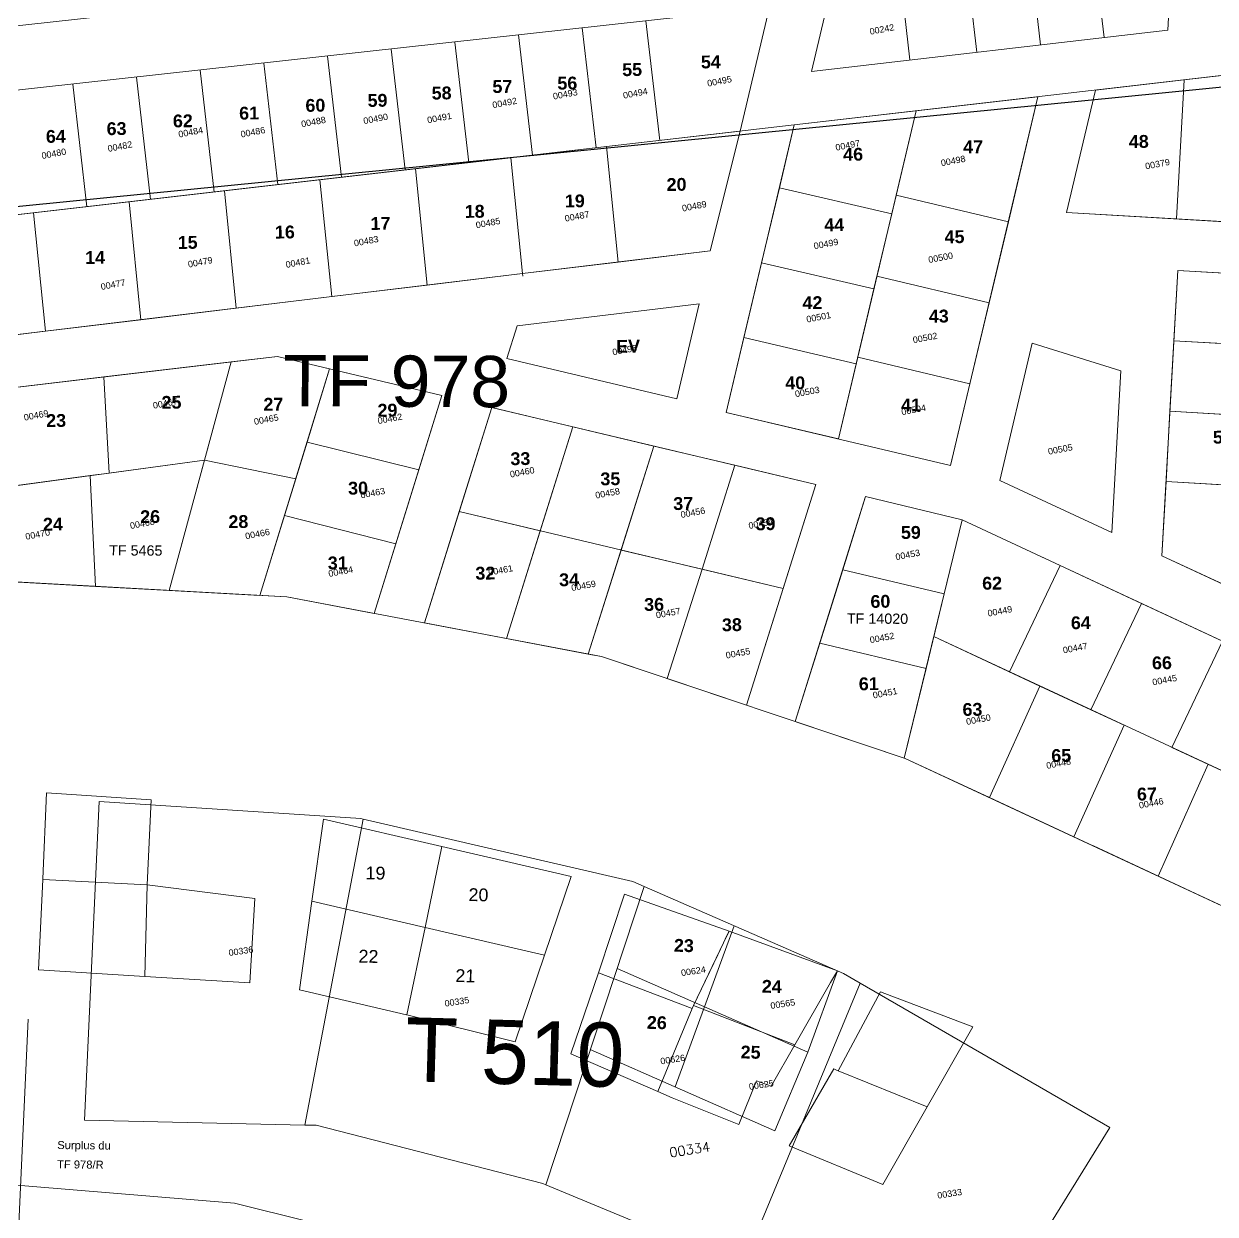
# Model space of a CAD drawing. Header units: metres. Extents: x 251686 to 255059, y 1627526 to 1631912.
# Drawn here: x 253855.6 to 254041.6, y 1630190.9 to 1630376.7 of the extents above; entities that cross this region are included whole.
import ezdxf
from ezdxf.enums import TextEntityAlignment as Align

# ---------------------------------------------------------------- set-up
doc = ezdxf.new("R2010")
doc.units = ezdxf.units.M
doc.header["$MEASUREMENT"] = 0
for name, color, linetype in [('A_revoir_niveau_0', 7, 'Continuous'), ('historique_numero_parcelle', 7, 'Continuous'), ('limites_parcelles', 7, 'Continuous'), ('limites_tf', 7, 'Continuous'), ('numero_lot', 7, 'Continuous'), ('numero_parcelle', 7, 'Continuous')]:
    doc.layers.add(name, color=color, linetype=linetype)
for name, color, linetype, lineweight in [('etats des lieux', 30, 'Continuous', 0), ('Numero Titre Foncier', 4, 'Continuous', 0), ('Numero_TF', 7, 'Continuous', 0)]:
    doc.layers.add(name, color=color, linetype=linetype, lineweight=lineweight)
doc.styles.add('Style-Arial', font='arial.ttf')
doc.styles.add('Style-FANCY', font='times.ttf')
doc.styles.add('Style-txt', font='txt.shx')
doc.styles.add('style1', font='')
doc.styles.get('style1').set_extended_font_data('Times New Roman', bold=True)

# ---------------------------------------------------------------- blocks, each defined once
blk = doc.blocks.new('*U122')
at = {"color": 7, "linetype": 'Continuous', "lineweight": 0}
for p, q in [((2.981545, 19.734603), (3.258227, 25.775922)), ((9.681258, -8.840052), (11.24985, 25.409919)), ((2.981545, 19.734603), (-22.414818, 18.435176)), ((2.613817, 11.705323), (-22.006026, 10.445627)), ((1.670361, -8.894903), (2.613817, 11.705323)), ((-14.99662, 10.80427), (-14.120646, -9.003025)), ((-8.985564, 5.732844), (-14.781441, 5.938684)), ((-8.985564, 5.732844), (-14.781441, 5.938684)), ((-14.781441, 5.938684), (-14.526642, 0.177247)), ((-14.221189, -6.729579), (-1.517125, 5.710335)), ((-13.734968, 5.901518), (-13.113507, 5.266861)), ((-13.38438, 5.286536), (-12.790591, 5.867979)), ((-12.540543, 3.313652), (-10.032027, 5.770009)), ((-10.834939, 5.798524), (-9.05244, 3.978175)), ((-9.084967, 3.124744), (-8.985564, 5.732844)), ((-9.084967, 3.124744), (-8.985564, 5.732844)), ((-4.800219, 5.838883), (-4.962558, 2.856424)), ((-4.800219, 5.838883), (-4.962558, 2.856424)), ((-4.831508, 5.264043), (-4.26583, 5.817959)), ((0.400929, 5.635234), (-4.800219, 5.838883)), ((0.400929, 5.635234), (-4.800219, 5.838883)), ((-2.384302, 5.744289), (0.263664, 3.040095)), ((0.151346, 0.916595), (0.400929, 5.635234)), ((0.151346, 0.916595), (0.400929, 5.635234)), ((-14.696816, 4.025176), (-14.296989, 3.616859)), ((-14.695808, 4.002377), (-14.608418, 4.08795)), ((-13.076366, 5.228932), (-7.520135, -0.445281)), ((-12.948325, 0.115173), (-9.054345, 3.928186)), ((-5.157614, -0.653635), (0.353743, 4.743126)), ((-4.825279, 5.378483), (0.666443, -0.22985)), ((-10.741776, -0.523335), (-7.145172, 2.998486)), ((-4.962558, 2.856424), (-9.084967, 3.124744)), ((-4.962558, 2.856424), (-9.084967, 3.124744)), ((-8.157651, 3.064387), (-0.136352, -5.127238)), ((-5.167925, 2.869791), (0.013402, -2.421557)), ((-14.577153, 1.319388), (-14.433793, 1.459767)), ((-14.564415, 1.031349), (-13.696085, 0.144582)), ((-10.831553, 0.031921), (-14.526642, 0.177247)), ((-14.526642, 0.177247), (-10.831553, 0.031921)), ((-12.139591, 1.41365), (-3.47708, -7.432801)), ((-10.831553, 0.031921), (-10.353581, -2.924263)), ((-10.831553, 0.031921), (-10.353581, -2.924263)), ((-8.189864, -6.422013), (0.197599, 1.791052)), ((0.713569, 0.839685), (0.151346, 0.916595)), ((0.713569, 0.839685), (0.151346, 0.916595)), ((0.600639, -1.72327), (0.713569, 0.839685)), ((0.600639, -1.72327), (0.713569, 0.839685)), ((-5.584908, -6.670397), (0.651745, -0.563421)), ((-0.273127, -7.598415), (0.053974, -1.688525)), ((-0.273127, -7.598415), (0.053974, -1.688525)), ((0.053974, -1.688525), (0.600639, -1.72327)), ((0.053974, -1.688525), (0.600639, -1.72327)), ((-10.353581, -2.924263), (-14.39651, -2.765257)), ((-10.353581, -2.924263), (-14.39651, -2.765257)), ((-14.39651, -2.765257), (-14.120646, -9.003025)), ((-14.339844, -4.04659), (-13.084019, -2.816877)), ((-13.615862, -2.795959), (-10.92583, -5.543112)), ((-10.704567, -2.910459), (-9.12959, -4.518879)), ((-9.106788, -4.520696), (-6.7289, -2.19225)), ((-5.817176, -2.184401), (-0.528667, -7.585206)), ((-14.299612, -4.956306), (-10.636269, -8.697436)), ((-10.610423, -8.978991), (-11.033777, -4.367197)), ((-11.033777, -4.367197), (-8.618665, -4.559578)), ((-10.610423, -8.978991), (-11.033777, -4.367197)), ((-11.033777, -4.367197), (-8.618665, -4.559578)), ((-8.618665, -4.559578), (-8.672573, -5.78808)), ((-8.618665, -4.559578), (-8.672573, -5.78808)), ((-8.638869, -5.02002), (-7.052445, -6.640131)), ((-3.503492, -7.431436), (-0.078246, -4.07741)), ((-13.681224, -9.000017), (-10.861919, -6.239332)), ((-8.672573, -5.78808), (-8.039275, -6.619778)), ((-8.672573, -5.78808), (-8.039275, -6.619778)), ((-8.039275, -6.619778), (-5.370706, -6.674815)), ((-8.039275, -6.619778), (-5.370706, -6.674815)), ((-5.370706, -6.674815), (-5.396628, -7.333579)), ((-5.370706, -6.674815), (-5.396628, -7.333579)), ((-5.396628, -7.333579), (-0.273127, -7.598415)), ((-5.396628, -7.333579), (-0.273127, -7.598415)), ((-0.788212, -7.57179), (-0.242053, -7.036987)), ((-21.008506, -9.050187), (1.670361, -8.894903)), ((-14.16721, -7.950133), (-13.142767, -8.99633)), ((-14.120646, -9.003025), (-10.610423, -8.978991)), ((-10.80248, -8.980306), (-10.626152, -8.807645)), ((9.681258, -8.840052), (24.686793, -8.737308)), ((-20.893983, -25.77597), (24.801316, -25.463091))]:
    blk.add_line(p, q, dxfattribs=at)
at = {"color": 1, "linetype": 'Continuous', "lineweight": 30}
for p, q in [((-14.820039, 10.813304), (2.613817, 11.705323)), ((2.613817, 11.705323), (1.670361, -8.894903)), ((-14.120646, -9.003025), (-14.99662, 10.80427)), ((1.670361, -8.894903), (-14.120646, -9.003025)), ((-10.610423, -8.978991), (-14.120646, -9.003025))]:
    blk.add_line(p, q, dxfattribs=at)
at = {"color": 7, "linetype": 'Continuous', "lineweight": 0}
for centre in [(-14.99662, 10.80427), (2.613817, 11.705323), (-14.120646, -9.003025), (1.670361, -8.894903)]:
    blk.add_circle(centre, 0.5, dxfattribs=at)
at = {"color": 7, "linetype": 'Continuous', "lineweight": 0, "style": 'Style-Arial'}
for rotation, p in [(2.929033, (-14.366964, 15.679312)), (87.37778, (7.456855, -0.082717)), (0.392303, (-13.888252, -17.977143))]:
    blk.add_text('Rue non denommée', height=1, rotation=rotation, dxfattribs=at).set_placement(p)
for s, height, rotation, p in [('B1', 1, 359.3981, (1.279754, 13.537659)), ('B4', 1, 359.3981, (-17.08459, 12.22832)), ('17.63', 1.5, 2.929033, (-9.359579, 10.680084)), ('19.82', 1.5, 272.532245, (-12.889469, 5.486241)), ('20.62', 1.5, 87.37778, (0.448217, -0.192593)), ('1ED', 1, 359.3981, (-8.017666, -0.733521)), ('15.79', 1.5, 0.392303, (-8.12557, -7.337809)), ('B3', 1, 359.3981, (-15.014003, -9.748139)), ('B2', 1, 359.3981, (1.035588, -9.704017))]:
    blk.add_text(s, height=height, rotation=rotation, dxfattribs=at).set_placement(p, align=Align.TOP_LEFT)
at = {"color": 7, "linetype": 'Continuous', "lineweight": 30, "style": 'Style-Arial'}
blk.add_text('Patio', height=1, rotation=359.3981, dxfattribs=at).set_placement((-14.007509, -1.153916), align=Align.TOP_LEFT)
at = {"color": 7, "linetype": 'Continuous', "lineweight": 0, "char_height": 1.25, "attachment_point": 1, "rotation": 359.39809687, "line_spacing_factor": 0.72, "style": 'Style-Arial'}
for insert in [(15.786238, 6.388673), (-24.750176, 2.311195)]:
    blk.add_mtext('Surplus du\\P\\PTF 978/R', dxfattribs=dict(at, insert=insert))

msp = doc.modelspace()

# ---------------------------------------------------------------- linework, layer by layer
at = {"layer": 'etats des lieux', "color": 2, "lineweight": 13, "flags": 128}
for points in [[(253874.875168, 1630242.370342), (253858.582942, 1630243.188439), (253858.587542, 1630243.284038), (253859.15904, 1630256.703677), (253875.457266, 1630255.624182), (253874.875168, 1630242.370342)], [(253945.302249, 1630228.590605), (253949.382616, 1630240.879042), (253965.713093, 1630235.139429), (253964.82846, 1630233.300184), (253963.926983, 1630231.399191), (253960.174781, 1630223.486728), (253959.960182, 1630223.03433), (253945.302249, 1630228.590605)], [(253918.242064, 1630235.705309), (253915.388009, 1630222.042806), (253915.32538, 1630222.058402), (253898.656672, 1630225.960996), (253900.582646, 1630239.821129), (253918.242064, 1630235.705309)], [(253965.330738, 1630234.344473), (253965.713093, 1630235.139429), (253982.625337, 1630228.924112), (253981.563764, 1630227.078254), (253975.990709, 1630217.387856), (253960.174781, 1630223.486728), (253964.82846, 1630233.300184), (253965.330738, 1630234.344473)], [(253989.353349, 1630225.626718), (253990.052646, 1630225.36302), (254003.781783, 1630220.184543), (253996.654916, 1630207.7157), (253982.744479, 1630213.309174), (253989.353349, 1630225.626718)], [(253975.990709, 1630217.387856), (253972.289726, 1630210.916485), (253970.009837, 1630211.765281), (253967.231749, 1630204.919212), (253956.813796, 1630209.119493), (253954.595007, 1630210.077889), (253959.960182, 1630223.03433), (253960.174781, 1630223.486728), (253975.990709, 1630217.387856)], [(253982.744479, 1630213.309174), (253996.654916, 1630207.7157), (253989.712047, 1630195.568855), (253975.080614, 1630201.601327), (253982.039082, 1630213.639873), (253982.38568, 1630213.477474), (253982.744479, 1630213.309174)]]:
    msp.add_lwpolyline(points, close=True, dxfattribs=at)
at = {"layer": 'etats des lieux', "color": 2, "lineweight": 13}
for points in [[(253920.875846, 1630248.313354), (253918.242064, 1630235.705309), (253900.582646, 1630239.821129), (253902.360829, 1630252.617699)], [(253936.904423, 1630231.355738), (253918.242064, 1630235.705309), (253920.875846, 1630248.313354), (253941.056044, 1630243.621889)], [(253874.875168, 1630242.370342), (253874.47637, 1630228.043007), (253857.904846, 1630229.067103), (253858.582942, 1630243.188439)], [(253874.47637, 1630228.043007), (253874.875168, 1630242.370342), (253891.665592, 1630240.232552), (253890.871896, 1630227.029812)], [(253936.904423, 1630231.355738), (253932.324816, 1630217.825079), (253915.388009, 1630222.042806), (253918.242064, 1630235.705309)], [(253959.960182, 1630223.03433), (253954.595007, 1630210.077889), (253941.015968, 1630215.943562), (253945.302249, 1630228.590605)]]:
    msp.add_3dface(points, dxfattribs=at)
at = {"layer": 'limites_parcelles', "color": 7, "linetype": 'Continuous', "lineweight": 0}
for p, q in [((254038.263066, 1630448.847154), (254034.187804, 1630375.754373)), ((254022.53653, 1630389.512552), (254024.258258, 1630374.606523)), ((254012.59851, 1630388.364725), (254014.320239, 1630373.458696)), ((253993.939722, 1630371.103552), (253992.217006, 1630386.008568)), ((254002.660491, 1630387.216898), (254004.382219, 1630372.310869)), ((253982.279987, 1630384.860753), (253978.571164, 1630369.327874)), ((253897.342366, 1630381.158339), (253768.076301, 1630366.921989)), ((253972.040402, 1630379.319168), (253823.445418, 1630362.95425)), ((253972.040402, 1630379.319168), (253967.423848, 1630359.983857)), ((253952.716484, 1630377.190664), (253954.872501, 1630358.530414)), ((253932.828083, 1630375.000901), (253934.996463, 1630356.234759)), ((253942.771784, 1630376.095776), (253944.934482, 1630357.382587)), ((253978.571164, 1630369.327874), (254034.187804, 1630375.754373)), ((253912.940696, 1630372.810151), (253915.121437, 1630353.938117)), ((253922.884396, 1630373.905026), (253925.058456, 1630355.085932)), ((253902.996995, 1630371.715276), (253905.183405, 1630352.79129)), ((253797.854246, 1630340.388105), (254046.276307, 1630369.094904)), ((253798.355473, 1630340.446025), (254046.276307, 1630369.094904)), ((253883.108607, 1630369.524513), (253885.307404, 1630350.492634)), ((253893.052295, 1630370.620388), (253895.245411, 1630351.641462)), ((253863.221207, 1630367.334763), (253865.432379, 1630348.195992)), ((253873.163907, 1630368.429625), (253875.369385, 1630349.344807)), ((254036.765869, 1630367.995576), (254035.561424, 1630346.279835)), ((254013.937808, 1630365.35795), (254000.303524, 1630307.798989)), ((254022.932764, 1630366.397648), (254018.40347, 1630347.279558)), ((253994.910931, 1630363.159217), (253982.779042, 1630311.949513)), ((253967.423559, 1630359.982661), (253962.768549, 1630341.306171)), ((253975.881053, 1630360.960446), (253965.259575, 1630316.099102)), ((253946.554532, 1630357.571234), (253948.368011, 1630339.564907)), ((253916.740499, 1630354.125751), (253918.573996, 1630335.962607)), ((253931.647515, 1630355.848492), (253933.470997, 1630337.764257)), ((253901.83347, 1630352.40401), (253903.667005, 1630334.159828)), ((253886.926453, 1630350.681269), (253888.769991, 1630332.359177)), ((253991.097316, 1630347.059727), (253973.556687, 1630351.143013)), ((253872.019437, 1630348.958527), (253873.87299, 1630330.557527)), ((253991.795848, 1630350.011076), (254009.319329, 1630345.860538)), ((253857.112421, 1630347.235786), (253858.975976, 1630328.756876)), ((254070.516106, 1630344.243554), (254018.40347, 1630347.279558)), ((253962.768549, 1630341.306171), (253829.232914, 1630325.160231)), ((253988.324849, 1630335.359661), (253970.790979, 1630339.462043)), ((253933.524113, 1630337.366749), (253933.470997, 1630337.764257)), ((253988.797509, 1630337.355663), (254006.321991, 1630333.205138)), ((254035.775358, 1630338.250762), (254033.292604, 1630293.712809)), ((254070.071234, 1630336.253061), (254035.775358, 1630338.250762)), ((253961.044649, 1630333.036164), (253932.611174, 1630329.598366)), ((253961.044649, 1630333.036164), (253957.534855, 1630318.21117)), ((253931.028455, 1630324.520684), (253932.611174, 1630329.598366)), ((253985.555254, 1630323.669637), (253968.025283, 1630327.780072)), ((254013.036163, 1630326.882127), (254007.963043, 1630305.465981)), ((254013.036163, 1630326.882127), (254026.879936, 1630322.572386)), ((254035.162785, 1630327.263697), (254051.771877, 1630326.310968)), ((253895.203593, 1630324.820996), (253833.814157, 1630317.581306)), ((253920.854985, 1630318.714628), (253895.203593, 1630324.820996)), ((253957.534855, 1630318.21117), (253931.028455, 1630324.520684)), ((253985.800158, 1630324.701264), (254003.32364, 1630320.550726)), ((253887.951102, 1630323.965703), (253878.264259, 1630288.302698)), ((253903.339262, 1630322.884274), (253892.468027, 1630287.520243)), ((254026.879936, 1630322.572386), (254025.473416, 1630297.341387)), ((253868.08068, 1630321.622097), (253868.929201, 1630306.62184)), ((253920.854972, 1630318.715628), (253910.279479, 1630284.71003)), ((253918.152313, 1630283.219154), (253928.641405, 1630316.862474)), ((253979.242702, 1630304.817834), (253928.640404, 1630316.862461)), ((253965.259575, 1630316.099102), (254000.303524, 1630307.798989)), ((254051.158495, 1630315.308886), (254034.550212, 1630316.276633)), ((253930.940399, 1630280.797788), (253941.291982, 1630313.851067)), ((253917.257442, 1630307.146057), (253899.817307, 1630311.428725)), ((253953.94356, 1630310.839673), (253943.728485, 1630278.376423)), ((253883.788397, 1630308.641109), (253836.04781, 1630302.153586)), ((253898.062595, 1630305.71954), (253883.788397, 1630308.641109)), ((253961.487607, 1630291.596154), (253966.595138, 1630307.828279)), ((253865.954966, 1630306.217555), (253866.776693, 1630288.935871)), ((253979.242702, 1630304.817834), (253968.420437, 1630270.394877)), ((254007.963043, 1630305.465981), (254025.473416, 1630297.341387)), ((254033.937639, 1630305.289569), (254050.545922, 1630304.321822)), ((253976.036907, 1630267.839594), (253987.025134, 1630302.964628)), ((254002.091112, 1630299.308851), (253987.025134, 1630302.964628)), ((253974.139185, 1630288.58476), (253923.577028, 1630300.619896)), ((253913.658898, 1630295.577474), (253896.302124, 1630299.991272)), ((254002.091112, 1630299.308851), (253993.071067, 1630262.124664)), ((254066.34553, 1630269.412596), (254002.091112, 1630299.308851)), ((254033.292604, 1630293.712809), (254066.831844, 1630278.150975)), ((253956.043376, 1630274.547329), (253961.487607, 1630291.596154)), ((253983.444045, 1630291.517326), (253999.292548, 1630287.771528)), ((254017.383508, 1630292.19333), (254009.498483, 1630275.584453)), ((253896.652967, 1630287.289732), (253846.714004, 1630290.041441)), ((253945.795483, 1630277.98471), (253896.652967, 1630287.289732)), ((254030.082209, 1630286.285164), (254022.178062, 1630269.685046)), ((253996.462627, 1630276.104742), (253979.862957, 1630280.070023)), ((254065.243155, 1630249.647089), (253997.671383, 1630281.08759)), ((254042.771856, 1630280.380883), (254034.858655, 1630263.784651)), ((253993.221781, 1630262.07457), (253945.795483, 1630277.98471)), ((254014.25106, 1630273.373272), (254006.375417, 1630255.95413)), ((254027.375507, 1630267.266464), (254019.527039, 1630249.834664)), ((254064.097813, 1630229.096659), (253993.221781, 1630262.07457)), ((254032.678649, 1630243.716198), (254040.509009, 1630261.15577)), ((254059.948126, 1630231.026428), (254022.581696, 1630248.413112))]:
    msp.add_line(p, q, dxfattribs=at)
at = {"layer": 'limites_parcelles', "color": 7, "lineweight": 0}
for p, q in [((253966.512402, 1630235.954565), (253957.287129, 1630210.799695)), ((253948.228175, 1630229.298819), (253978.02296, 1630216.232907)), ((253982.625337, 1630228.924112), (253978.02296, 1630216.232907)), ((253972.845061, 1630203.947802), (253944.044583, 1630216.631865)), ((253978.02296, 1630216.232907), (253972.845061, 1630203.947802))]:
    msp.add_line(p, q, dxfattribs=at)
at = {"layer": 'limites_parcelles', "color": 7, "linetype": 'Continuous', "lineweight": 0, "flags": 128}
for points in [[(254035.561424, 1630346.279835), (254052.539155, 1630345.29081), (254055.473661, 1630364.723624), (254046.276307, 1630369.094904), (254036.765869, 1630367.995576), (254035.561424, 1630346.279835)], [(254006.321991, 1630333.205138), (254009.319329, 1630345.860538), (253991.796848, 1630350.011088), (253991.097316, 1630347.059727), (253994.910931, 1630363.159217), (253975.881053, 1630360.960446), (253973.556687, 1630351.143013), (253970.790979, 1630339.462043), (253988.324849, 1630335.359661), (253989.174317, 1630338.946244), (253988.797509, 1630337.355663), (254006.321991, 1630333.205138)], [(254000.303524, 1630307.798989), (254003.32364, 1630320.550726), (253985.800158, 1630324.701264), (253985.555254, 1630323.669637), (253988.324849, 1630335.359661), (253970.790979, 1630339.462043), (253968.025283, 1630327.780072), (253965.259575, 1630316.099102), (254000.303524, 1630307.798989)], [(254003.32364, 1630320.550726), (254006.321991, 1630333.205138), (253988.797509, 1630337.355663), (253988.324849, 1630335.359661), (253985.800158, 1630324.701264), (254003.32364, 1630320.550726)], [(254051.771877, 1630326.310968), (254052.383642, 1630337.283014), (254035.775358, 1630338.250762), (254034.550212, 1630316.276633), (254051.158495, 1630315.308886), (254051.409951, 1630319.811245), (254051.158495, 1630315.308886), (254051.771877, 1630326.310968), (254051.604368, 1630323.299392), (254069.29096, 1630322.269425), (254070.071234, 1630336.253061), (254052.383642, 1630337.283014), (254051.771877, 1630326.310968)], [(253898.062595, 1630305.71954), (253903.339262, 1630322.884274), (253895.203593, 1630324.820996), (253887.951102, 1630323.965703), (253883.788397, 1630308.641109), (253898.062595, 1630305.71954)], [(253851.08578, 1630304.197157), (253850.197198, 1630319.513051), (253833.814157, 1630317.581306), (253837.891835, 1630289.415153), (253846.714004, 1630290.041441), (253866.776693, 1630288.935871), (253865.954966, 1630306.217555), (253854.463499, 1630304.656635), (253868.929201, 1630306.62184), (253868.08068, 1630321.622097), (253850.197198, 1630319.513051), (253851.08578, 1630304.197157)], [(253936.206535, 1630297.613222), (253941.291982, 1630313.851067), (253928.641405, 1630316.862474), (253918.152313, 1630283.219154), (253943.728485, 1630278.376423), (253953.94356, 1630310.839673), (253941.291982, 1630313.851067), (253936.206535, 1630297.613222)], [(253866.776693, 1630288.935871), (253878.264259, 1630288.302698), (253883.788397, 1630308.641109), (253868.929201, 1630306.62184), (253865.954966, 1630306.217555), (253866.776693, 1630288.935871)], [(253896.652967, 1630287.289732), (253910.279479, 1630284.71003), (253913.658898, 1630295.577474), (253896.302124, 1630299.991272), (253892.468027, 1630287.520243), (253878.264259, 1630288.302698), (253866.776693, 1630288.935871), (253896.652967, 1630287.289732)], [(253993.071067, 1630262.124664), (253993.221781, 1630262.07457), (254006.375417, 1630255.95413), (254014.25106, 1630273.373272), (253997.671383, 1630281.08759), (254009.498483, 1630275.584453), (254017.383508, 1630292.19333), (254002.091112, 1630299.308851), (253999.292548, 1630287.771528), (253996.462627, 1630276.104742), (253993.071067, 1630262.124664)], [(253997.671383, 1630281.08759), (254009.498483, 1630275.584453), (254017.383508, 1630292.19333), (254002.091112, 1630299.308851), (253999.292548, 1630287.771528), (253997.671383, 1630281.08759)], [(253943.728485, 1630278.376423), (253945.795483, 1630277.98471), (253956.043376, 1630274.547329), (253961.487607, 1630291.596154), (253948.836029, 1630294.607548), (253943.728485, 1630278.376423)], [(254009.498483, 1630275.584453), (254014.25106, 1630273.373272), (254022.178062, 1630269.685046), (254030.082209, 1630286.285164), (254017.383508, 1630292.19333), (254009.498483, 1630275.584453)], [(254022.178062, 1630269.685046), (254027.375507, 1630267.266464), (254014.25106, 1630273.373272), (254006.375417, 1630255.95413), (254032.678649, 1630243.716198), (254040.509009, 1630261.15577), (254034.858655, 1630263.784651), (254042.771856, 1630280.380883), (254030.082209, 1630286.285164), (254022.178062, 1630269.685046)], [(254032.678649, 1630243.716198), (254045.830271, 1630237.596732), (254053.64251, 1630255.045076), (254047.538235, 1630257.885244), (254065.243155, 1630249.647089), (254066.34553, 1630269.412596), (254055.461503, 1630274.476603), (254042.771856, 1630280.380883), (254034.858655, 1630263.784651), (254040.509009, 1630261.15577), (254032.678649, 1630243.716198)]]:
    msp.add_lwpolyline(points, close=True, dxfattribs=at)
at = {"layer": 'limites_parcelles', "color": 7, "lineweight": 0, "flags": 128}
for points in [[(253908.593179, 1630252.614446), (253899.472635, 1630204.85333), (253865.071063, 1630205.608642), (253867.353901, 1630255.370324), (253908.214809, 1630252.69277), (253908.593179, 1630252.614446)], [(253952.452537, 1630242.089215), (253937.077018, 1630195.535685), (253936.611304, 1630195.735955), (253901.232204, 1630204.814697), (253899.472635, 1630204.85333), (253908.593179, 1630252.614446), (253950.699214, 1630242.867886), (253952.452537, 1630242.089215)], [(253986.179209, 1630226.995319), (253967.843816, 1630182.757309), (253937.077018, 1630195.535685), (253952.452537, 1630242.089215), (253983.591679, 1630228.502474), (253986.179209, 1630226.995319)], [(253967.843816, 1630182.757309), (253986.179209, 1630226.995319), (254025.15366, 1630204.454467), (254000.564867, 1630164.684781), (253971.283333, 1630181.331472), (253967.843816, 1630182.757309)], [(253899.992074, 1630189.788358), (253888.152034, 1630149.368676), (253840.746382, 1630150.98964), (253850.033433, 1630195.856415), (253888.511971, 1630192.641028), (253899.992074, 1630189.788358)]]:
    msp.add_lwpolyline(points, close=True, dxfattribs=at)
at = {"layer": 'limites_parcelles', "color": 7, "linetype": 'Continuous', "lineweight": 0}
for points in [[(254018.40347, 1630347.279558), (254035.561424, 1630346.279835), (254036.765869, 1630367.995576), (254022.932764, 1630366.397648)], [(253991.796848, 1630350.011088), (254009.319329, 1630345.860538), (254013.937808, 1630365.35795), (253994.910931, 1630363.159217)], [(253991.097316, 1630347.059727), (253994.910931, 1630363.159217), (253975.881053, 1630360.960446), (253973.556687, 1630351.143013)], [(253948.368011, 1630339.564907), (253962.768549, 1630341.306171), (253967.423559, 1630359.982661), (253946.554532, 1630357.571234)], [(253933.470997, 1630337.764257), (253948.368011, 1630339.564907), (253946.554532, 1630357.571234), (253931.647515, 1630355.848492)], [(253903.667005, 1630334.159828), (253918.573996, 1630335.962607), (253916.740499, 1630354.125751), (253901.83347, 1630352.40401)], [(253918.573996, 1630335.962607), (253933.470997, 1630337.764257), (253931.647515, 1630355.848492), (253916.740499, 1630354.125751)], [(253903.667005, 1630334.159828), (253901.83347, 1630352.40401), (253886.926453, 1630350.681269), (253888.769991, 1630332.359177)], [(253888.769991, 1630332.359177), (253886.926453, 1630350.681269), (253872.019437, 1630348.958527), (253873.87299, 1630330.557527)], [(253970.790979, 1630339.462043), (253988.324849, 1630335.359661), (253991.097316, 1630347.059727), (253973.556687, 1630351.143013)], [(253858.975976, 1630328.756876), (253873.87299, 1630330.557527), (253872.019437, 1630348.958527), (253857.112421, 1630347.235786)], [(253844.078976, 1630326.955226), (253858.975976, 1630328.756876), (253857.112421, 1630347.235786), (253842.205404, 1630345.513044)], [(253985.555254, 1630323.669637), (253988.324849, 1630335.359661), (253970.790979, 1630339.462043), (253968.025283, 1630327.780072)], [(254035.162785, 1630327.263697), (254051.771877, 1630326.310968), (254052.383642, 1630337.283014), (254035.775358, 1630338.250762)], [(253982.779042, 1630311.949513), (253985.555254, 1630323.669637), (253968.025283, 1630327.780072), (253965.259575, 1630316.099102)], [(254025.473416, 1630297.341387), (254026.879936, 1630322.572386), (254013.036163, 1630326.882127), (254007.963043, 1630305.465981)], [(254034.550212, 1630316.276633), (254051.158495, 1630315.308886), (254051.771877, 1630326.310968), (254035.162785, 1630327.263697)], [(253868.929201, 1630306.62184), (253883.788397, 1630308.641109), (253887.951102, 1630323.965703), (253868.08068, 1630321.622097)], [(253917.257442, 1630307.146057), (253920.854985, 1630318.714628), (253903.339262, 1630322.884274), (253899.817307, 1630311.428725)], [(253923.577028, 1630300.619896), (253936.206535, 1630297.613222), (253941.291982, 1630313.851067), (253928.641405, 1630316.862474)], [(254033.937639, 1630305.289569), (254050.545922, 1630304.321822), (254051.158495, 1630315.308886), (254034.550212, 1630316.276633)], [(253913.658898, 1630295.577474), (253917.257442, 1630307.146057), (253899.817307, 1630311.428725), (253896.302124, 1630299.991272)], [(253948.836029, 1630294.607548), (253961.487607, 1630291.596154), (253966.595138, 1630307.828279), (253953.94356, 1630310.839673)], [(253878.264259, 1630288.302698), (253892.468027, 1630287.520243), (253898.062595, 1630305.71954), (253883.788397, 1630308.641109)], [(253961.487607, 1630291.596154), (253974.139185, 1630288.58476), (253979.242702, 1630304.817834), (253966.595138, 1630307.828279)], [(253851.92416, 1630289.754034), (253866.776693, 1630288.935871), (253865.954966, 1630306.217555), (253851.08578, 1630304.197157)], [(254049.534843, 1630286.176253), (254050.545922, 1630304.321822), (254033.937639, 1630305.289569), (254033.292604, 1630293.712809)], [(253983.444045, 1630291.517326), (253999.292548, 1630287.771528), (254002.091112, 1630299.308851), (253987.025134, 1630302.964628)], [(253918.152313, 1630283.219154), (253930.940399, 1630280.797788), (253936.206535, 1630297.613222), (253923.577028, 1630300.619896)], [(253956.043376, 1630274.547329), (253968.420437, 1630270.394877), (253974.139185, 1630288.58476), (253961.487607, 1630291.596154)], [(253996.462627, 1630276.104742), (253999.292548, 1630287.771528), (253983.444045, 1630291.517326), (253979.862957, 1630280.070023)], [(253993.071067, 1630262.124664), (253996.462627, 1630276.104742), (253979.862957, 1630280.070023), (253976.036787, 1630267.83921)], [(254034.858655, 1630263.784651), (254047.538235, 1630257.885244), (254055.461503, 1630274.476603), (254042.771856, 1630280.380883)], [(254006.375417, 1630255.95413), (254019.527039, 1630249.834664), (254027.375507, 1630267.266464), (254014.25106, 1630273.373272)]]:
    msp.add_3dface(points, dxfattribs=at)
at = {"layer": 'limites_tf', "color": 5, "linetype": 'Continuous', "lineweight": 30, "flags": 128}
msp.add_lwpolyline([(253742.616998, 1630313.578459), (253804.489983, 1630343.310326), (254052.748228, 1630367.915664), (254077.495119, 1630355.638384), (254077.616337, 1630415.578329), (254091.990638, 1630476.368054), (254028.35108, 1630468.092257), (253955.19092, 1630462.500024), (253931.402893, 1630460.263835), (253936.98245, 1630400.533803), (253734.00422, 1630381.528942), (253725.718723, 1630372.210818), (253742.616998, 1630313.578459)], close=True, dxfattribs=at)

# ---------------------------------------------------------------- block references
at = {"layer": 'A_revoir_niveau_0', "color": 7, "linetype": 'Continuous', "lineweight": 0}
msp.add_blockref('*U122', (253845.038792, 1630195.969434), dxfattribs=at)

# ---------------------------------------------------------------- texts
at = {"layer": 'historique_numero_parcelle', "color": 7, "lineweight": 0, "style": 'Style-txt'}
msp.add_text('00334', height=1.499994, rotation=8.74223, dxfattribs=at).set_placement((253959.559688, 1630201.026155), align=Align.MIDDLE_CENTER)
at = {"layer": 'Numero Titre Foncier', "color": 4, "linetype": 'Continuous', "lineweight": 0, "style": 'Style-Arial'}
for s, height, p in [('TF 978', 8.003145, (253913.820008, 1630320.971665)), ('TF 5465', 1.600629, (253873.078123, 1630294.544833)), ('TF 14020', 1.600629, (253988.886504, 1630283.900175))]:
    msp.add_text(s, height=height, rotation=359.73413, dxfattribs=at).set_placement(p, align=Align.MIDDLE_CENTER)
at = {"layer": 'numero_lot', "color": 7, "linetype": 'Continuous', "lineweight": 13, "style": 'Style-Arial'}
for s, p in [('19', (253908.92904, 1630243.226383)), ('20', (253925.010368, 1630239.824441)), ('22', (253907.838053, 1630230.220373)), ('21', (253922.959434, 1630227.183729))]:
    msp.add_text(s, height=2, rotation=358.74223, dxfattribs=at).set_placement(p)
at = {"layer": 'numero_lot', "color": 7, "linetype": 'Continuous', "lineweight": 13, "char_height": 2, "attachment_point": 7, "line_spacing_factor": 0.72, "style": 'style1'}
for s, insert, rotation in [('\\fArial|b1|i0|c00|p39;54', (253961.320587, 1630369.75571), 0.73415085), ('\\fArial|b1|i0|c00|p39;55', (253949.030694, 1630368.551258), 0.73415085), ('\\fArial|b1|i0|c00|p39;57', (253928.771828, 1630365.915538), 0.73415085), ('\\fArial|b1|i0|c00|p39;56', (253938.910874, 1630366.444123), 0.73415085), ('\\fArial|b1|i0|c00|p39;59', (253909.279365, 1630363.745333), 0.73415085), ('\\fArial|b1|i0|c00|p39;58', (253919.28538, 1630364.896032), 0.73415085), ('\\fArial|b1|i0|c00|p39;61', (253889.22712, 1630361.760569), 0.73415085), ('\\fArial|b1|i0|c00|p39;60', (253899.574651, 1630362.972671), 0.73415085), ('\\fArial|b1|i0|c00|p39;62', (253878.880883, 1630360.547482), 0.73415085), ('\\fArial|b1|i0|c00|p39;64', (253859.049865, 1630358.133348), 0.73415085), ('\\fArial|b1|i0|c00|p39;63', (253868.533492, 1630359.335381), 0.73415085), ('\\fArial|b1|i0|c00|p39;47', (254002.272943, 1630356.523736), 0.73415085), ('\\fArial|b1|i0|c00|p39;48', (254028.138885, 1630357.331401), 0.73415085), ('\\fArial|b1|i0|c00|p39;46', (253983.535447, 1630355.333189), 0.73415085), ('\\fArial|b1|i0|c00|p39;20', (253955.962086, 1630350.625804), 0.73415085), ('\\fArial|b1|i0|c00|p39;18', (253924.44134, 1630346.423103), 0.73415085), ('\\fArial|b1|i0|c00|p39;19', (253940.087957, 1630348.04827), 0.73415085), ('\\fArial|b1|i0|c00|p39;17', (253909.746055, 1630344.573013), 0.73415085), ('\\fArial|b1|i0|c00|p39;16', (253894.808765, 1630343.195047), 0.73415085), ('\\fArial|b1|i0|c00|p39;44', (253980.588429, 1630344.360232), 0.73415085), ('\\fArial|b1|i0|c00|p39;15', (253879.635061, 1630341.57594), 0.73415085), ('\\fArial|b1|i0|c00|p39;45', (253999.367598, 1630342.460846), 0.73415085), ('\\fArial|b1|i0|c00|p39;14', (253865.183003, 1630339.254741), 0.73415085), ('\\fArial|b1|i0|c00|p39;42', (253977.182659, 1630332.191833), 0.73415085), ('\\fArial|b1|i0|c00|p39;43', (253996.914238, 1630330.067538), 0.73415085), ('\\fArial|b1|i0|c00|p39;EV', (253948.091046, 1630325.396139), 0.73415085), ('\\fArial|b1|i0|c00|p39;40', (253974.495557, 1630319.654463), 0.73415085), ('\\fArial|b1|i0|c00|p39;25', (253877.106528, 1630316.6167), 0.73415085), ('\\fArial|b1|i0|c00|p39;27', (253893.014637, 1630316.345316), 0.73415085), ('\\fArial|b1|i0|c00|p39;29', (253910.832373, 1630315.387063), 0.73415085), ('\\fArial|b1|i0|c00|p39;41', (253992.58199, 1630316.223477), 0.73415085), ('\\fArial|b1|i0|c00|p39;23', (253859.099451, 1630313.774723), 0.73415085), ('\\fArial|b1|i0|c00|p39;55', (254041.266181, 1630311.176131), 0.73415085), ('\\fArial|b1|i0|c00|p39;33', (253931.583155, 1630307.819236), 0.73415085), ('\\fArial|b1|i0|c00|p39;35', (253945.630011, 1630304.67565), 0.73415085), ('\\fArial|b1|i0|c00|p39;30', (253906.240618, 1630303.220475), 0.73415085), ('\\fArial|b1|i0|c00|p39;37', (253957.002904, 1630300.817477), 0.73415085), ('\\fArial|b1|i0|c00|p39;26', (253873.774758, 1630298.769551), 0.73415085), ('\\fArial|b1|i0|c00|p39;28', (253887.552058, 1630297.995638), 0.73415085), ('\\fArial|b1|i0|c00|p39;24', (253858.594056, 1630297.624579), 0.73415085), ('\\fArial|b1|i0|c00|p39;39', (253969.862533, 1630297.653675), 0.73415085), ('\\fArial|b1|i0|c00|p39;59', (253992.551626, 1630296.301625), 0.73415085), ('\\fArial|b1|i0|c00|p39;31', (253903.066515, 1630291.547278), 0.73415085), ('\\fArial|b1|i0|c00|p39;32', (253926.1145, 1630289.943705), 0.73415085), ('\\fArial|b1|i0|c00|p39;34', (253939.18376, 1630288.924607), 0.73415085), ('\\fArial|b1|i0|c00|p39;62', (254005.235091, 1630288.381308), 0.73415085), ('\\fArial|b1|i0|c00|p39;36', (253952.457605, 1630285.068782), 0.73415085), ('\\fArial|b1|i0|c00|p39;60', (253987.789731, 1630285.54483), 0.73415085), ('\\fArial|b1|i0|c00|p39;38', (253964.604856, 1630281.895852), 0.73415085), ('\\fArial|b1|i0|c00|p39;64', (254019.083699, 1630282.210745), 0.73415085), ('\\fArial|b1|i0|c00|p39;66', (254031.747004, 1630275.95396), 0.73415085), ('\\fArial|b1|i0|c00|p39;61', (253985.97051, 1630272.682118), 0.73415085), ('\\fArial|b1|i0|c00|p39;63', (254002.163951, 1630268.680617), 0.73415085), ('\\fArial|b1|i0|c00|p39;65', (254016.026569, 1630261.488748), 0.73415085), ('\\fArial|b1|i0|c00|p39;67', (254029.396965, 1630255.479136), 0.73415085), ('\\fArial|b1|i0|c00|p39;23', (253957.077378, 1630231.877196), 358.74225654), ('\\fArial|b1|i0|c00|p39;24', (253970.80501, 1630225.515487), 358.74225654), ('\\fArial|b1|i0|c00|p39;26', (253952.851209, 1630219.849367), 358.74225654), ('\\fArial|b1|i0|c00|p39;25', (253967.497571, 1630215.230485), 358.74225654)]:
    msp.add_mtext(s, dxfattribs=dict(at, insert=insert, rotation=rotation))
at = {"layer": 'numero_parcelle', "color": 5, "lineweight": 0, "style": 'Style-Arial'}
for s, rotation, p in [('00242', 10.73413, (253987.569655, 1630376.013847)), ('00495', 10.73413, (253962.207265, 1630367.921708)), ('00492', 10.73413, (253928.66783, 1630364.537086)), ('00493', 10.73413, (253938.122575, 1630365.889427)), ('00494', 10.73413, (253949.069018, 1630366.029691)), ('00488', 10.73413, (253898.813476, 1630361.56904)), ('00490', 10.73413, (253908.52525, 1630362.062841)), ('00491', 10.73413, (253918.487742, 1630362.190497)), ('00484', 10.73413, (253879.643804, 1630359.969096)), ('00486', 10.73413, (253889.361887, 1630359.970501)), ('00482', 10.73413, (253868.601182, 1630357.734574)), ('00497', 10.73413, (253982.232567, 1630357.91821)), ('00480', 10.73413, (253858.282327, 1630356.617399)), ('00498', 10.73413, (253998.694081, 1630355.492512)), ('00379', 10.73413, (254030.591939, 1630354.985543)), ('00489', 10.73413, (253958.274699, 1630348.418499)), ('00487', 10.73413, (253939.965983, 1630346.829586)), ('00485', 10.73413, (253926.078732, 1630345.789806)), ('00483', 10.73413, (253907.047827, 1630342.960448)), ('00499', 10.73413, (253978.839711, 1630342.526057)), ('00500', 10.73413, (253996.734916, 1630340.385317)), ('00479', 10.73413, (253881.134004, 1630339.673538)), ('00481', 10.73413, (253896.388382, 1630339.622765)), ('00477', 10.73413, (253867.524288, 1630336.174931)), ('00501', 10.73413, (253977.694576, 1630331.092086)), ('00502', 10.73413, (253994.312148, 1630327.857683)), ('00496', 10.73413, (253947.406599, 1630325.9639)), ('00503', 10.73413, (253975.906484, 1630319.434418)), ('00467', 10.73413, (253875.665604, 1630317.626707)), ('00504', 10.73413, (253992.518536, 1630316.630862)), ('00469', 10.73413, (253855.515136, 1630315.767957)), ('00465', 10.73413, (253891.443504, 1630315.12026)), ('00462', 10.73413, (253910.755099, 1630315.244593)), ('00505', 10.73413, (254015.416685, 1630310.460518)), ('00460', 10.73413, (253931.405467, 1630306.890863)), ('00463', 10.73413, (253908.074514, 1630303.637049)), ('00458', 10.73413, (253944.732957, 1630303.614302)), ('00456', 10.73413, (253958.057292, 1630300.583939)), ('00468', 10.73413, (253872.092555, 1630298.866819)), ('00454', 10.73413, (253968.658414, 1630298.872992)), ('00470', 10.73413, (253855.753316, 1630297.180023)), ('00466', 10.73413, (253890.073301, 1630297.250432)), ('00453', 10.73413, (253991.601498, 1630293.995975)), ('00464', 10.73413, (253903.064934, 1630291.384066)), ('00461', 10.73413, (253928.034241, 1630291.580896)), ('00459', 10.73413, (253940.981707, 1630289.161299)), ('00457', 10.73413, (253954.198822, 1630284.898371)), ('00449', 10.73413, (254005.983918, 1630285.192572)), ('00452', 10.73413, (253987.593749, 1630281.029584)), ('00447', 10.73413, (254017.744036, 1630279.433545)), ('00455', 10.73413, (253965.104293, 1630278.635917)), ('00445', 10.73413, (254031.708577, 1630274.44148)), ('00451', 10.73413, (253988.064728, 1630272.404812)), ('00450', 10.73413, (254002.633197, 1630268.282319)), ('00448', 10.73413, (254015.145473, 1630261.424858)), ('00446', 10.73413, (254029.617763, 1630255.208108)), ('00336', 8.74223, (253887.497812, 1630232.205541)), ('00624', 8.74223, (253958.136354, 1630229.073614)), ('00335', 8.74223, (253921.221945, 1630224.302815)), ('00565', 8.74223, (253972.093963, 1630223.955273)), ('00626', 8.74223, (253954.908449, 1630215.292986)), ('00625', 8.74223, (253968.736266, 1630211.320269)), ('00333', 8.74223, (253998.152061, 1630194.341569))]:
    msp.add_text(s, height=1, rotation=rotation, dxfattribs=at).set_placement(p, align=Align.TOP_LEFT)
at = {"layer": 'numero_tf', "color": 4, "linetype": 'Continuous', "lineweight": 0, "insert": (253932.249535, 1630216.149709), "char_height": 10.000002, "attachment_point": 5, "rotation": 358.40330418, "line_spacing_factor": 0.806439, "style": 'Style-FANCY'}
msp.add_mtext('\\FFANCY;T 510', dxfattribs=at)

doc.saveas('drawing.dxf')
